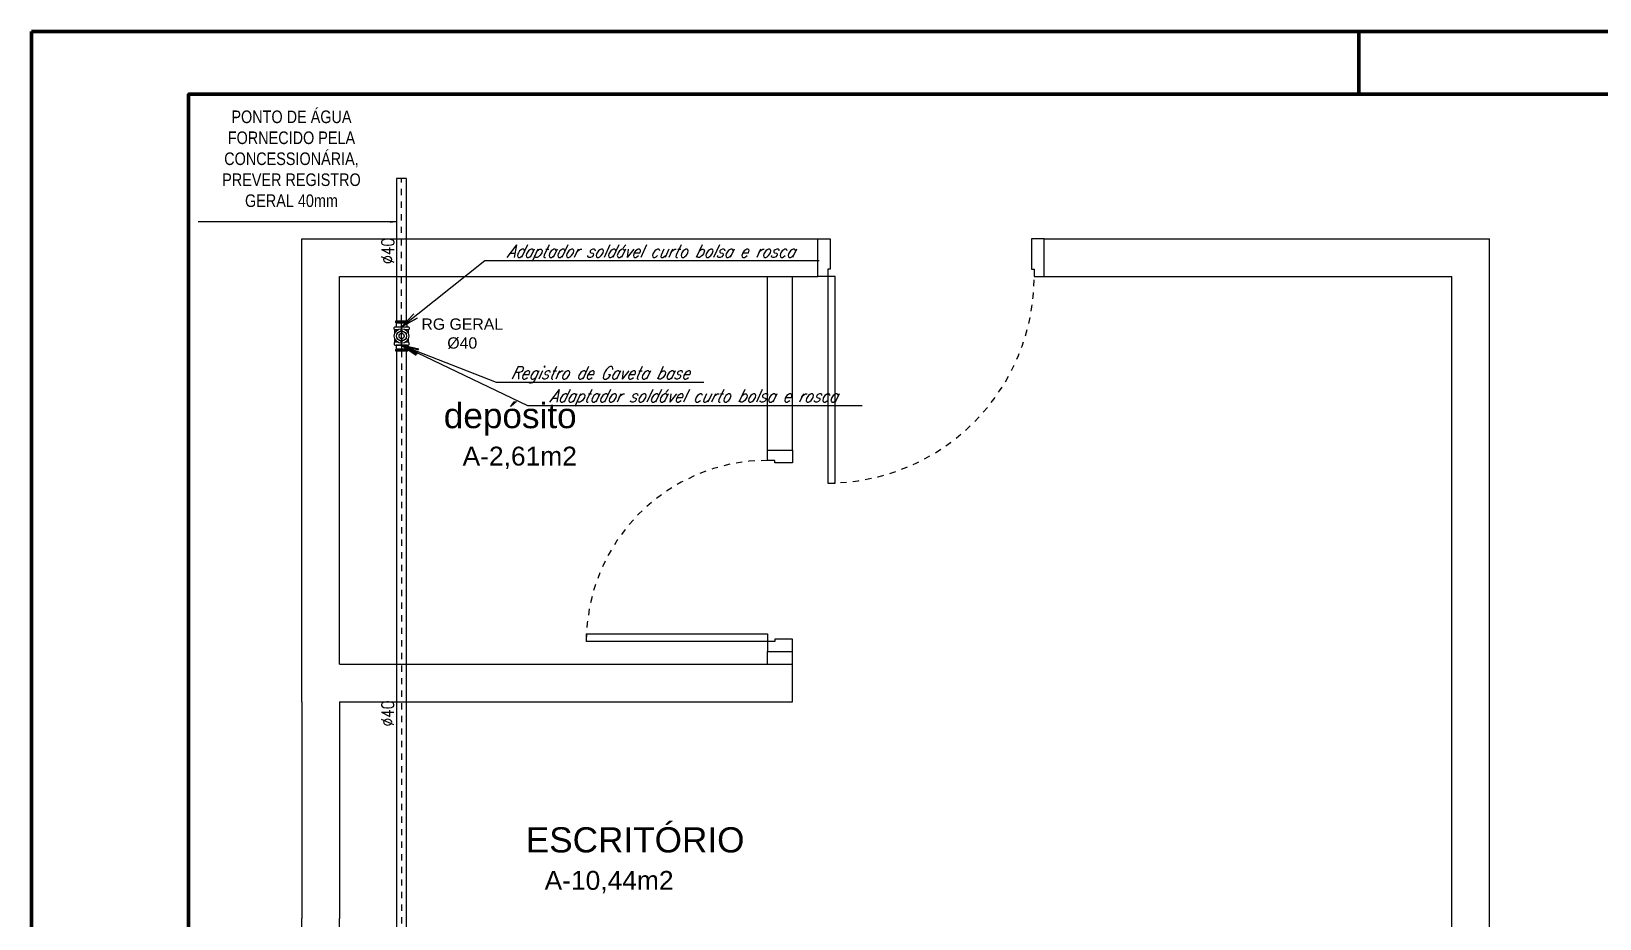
# Model space of a CAD drawing. Extents: x 41.9 to 126, y -21.3 to 38.1.
# Drawn here: x 41.86 to 66.79, y 24.05 to 38.15 of the extents above; entities that cross this region are included whole.
import ezdxf
from ezdxf.enums import TextEntityAlignment as Align

# ---------------------------------------------------------------- set-up
doc = ezdxf.new("R2010")
doc.units = 0
for name, pattern in [('(_DASHED_)', [0.3, 0.2, -0.1]), ('AGUA_FRIA', [1000, 1000, 0]), ('DASHDOT2', [0.5, 0.25, -0.125, 0, -0.125]), ('HIDDEN2', [0.1875, 0.125, -0.0625])]:
    doc.linetypes.add(name, pattern=pattern)
doc.layers.get('0').update_dxf_attribs({"linetype": 'CONTINUOUS'})
for name, color, linetype in [('AIO_ARQUITETURA', 8, 'CONTINUOUS'), ('CONEXAO-PVC_SOLDAVEL_MARROM', 162, 'CONTINUOUS'), ('CONEXAO-REGISTROS_E_VÁLVULAS', 162, 'CONTINUOUS'), ('HID_TEXTO', 7, 'CONTINUOUS'), ('IND_DIAMETRO', 7, 'CONTINUOUS'), ('IND_FLUXO', 3, 'CONTINUOUS'), ('IND_LEGENDA_DESC_LIN', 1, 'CONTINUOUS'), ('IND_LEGENDA_DESC_TXT', 7, 'CONTINUOUS'), ('LINHA_CENTRAL', 5, 'CONTINUOUS'), ('LINHA_EIXO', 8, 'DASHDOT2'), ('LISTAGEM_TEXTO', 7, 'CONTINUOUS'), ('TRACADO_INTERNO_CNX', 7, 'CONTINUOUS'), ('TUBO-PVC_SOLDAVEL_MARROM', 162, 'CONTINUOUS')]:
    doc.layers.add(name, color=color, linetype=linetype)
doc.layers.add('RIOPREN_0.05', color=7, linetype='CONTINUOUS', lineweight=5)
doc.layers.add('RIOPREN_0.70', color=7, linetype='CONTINUOUS', lineweight=70)
doc.styles.add('ARIAL', font='arial.ttf')
doc.styles.add('romans', font='romans.shx')
doc.dimstyles.new('1_25 A.F', dxfattribs={"dimscale": 0, "dimtxt": 0.2, "dimasz": 0.1, "dimexe": 0.05, "dimexo": 0.05, "dimgap": -0.045, "dimtad": 1, "dimlfac": 0.25, "dimzin": 5, "dimdsep": 46, "dimtxsty": 'ARIAL', "dimcen": 0, "dimclrd": 256, "dimclre": 256, "dimclrt": 256, "dimadec": 0, "dimazin": 0, "dimtfac": 1, "dimtmove": 2, "dimatfit": 3, "dimfxl": 0.08, "dimtolj": 1, "dimtzin": 1, "dimlwd": -1, "dimlwe": -1, "dimarcsym": 0})

# ---------------------------------------------------------------- blocks, each defined once
blk = doc.blocks.new('Planta Baixa - R00')
at = {"layer": 'AIO_ARQUITETURA'}
for p, q in [((0, 11.11), (2.05, 11.11)), ((0, 9.27), (0, 11.11)), ((2.05, 10.96), (2.05, 11.11)), ((2.05, 10.96), (2.05, 11.11)), ((2.05, 11.11), (2.1, 11.11)), ((2.1, 11.11), (2.1, 10.99)), ((2.95, 11.11), (2.9, 11.11)), ((2.9, 11.11), (2.9, 10.99)), ((2.95, 11.11), (4.72, 11.11)), ((2.95, 10.96), (2.95, 11.11)), ((2.95, 10.96), (2.95, 11.11)), ((4.72, 0), (4.72, 11.11)), ((2.1, 10.99), (2.09, 10.99)), ((2.09, 10.99), (2.09, 10.96)), ((2.9, 10.99), (2.91, 10.99)), ((2.91, 10.99), (2.91, 10.96)), ((0.15, 10.96), (2.05, 10.96)), ((0.15, 9.42), (0.15, 10.96)), ((1.85, 10.27), (1.85, 10.96)), ((1.95, 10.27), (1.95, 10.96)), ((2.09, 10.96), (2.05, 10.96)), ((2.09, 10.96), (2.09, 10.14)), ((2.12, 10.96), (2.09, 10.96)), ((2.12, 10.14), (2.12, 10.96)), ((2.91, 10.96), (2.95, 10.96)), ((2.95, 10.96), (4.57, 10.96)), ((4.57, 7.41), (4.57, 10.96)), ((1.85, 10.27), (1.95, 10.27)), ((1.85, 10.23), (1.85, 10.27)), ((1.85, 10.27), (1.95, 10.27)), ((1.88, 10.23), (1.85, 10.23)), ((1.88, 10.23), (1.85, 10.23)), ((1.88, 10.22), (1.88, 10.23)), ((1.88, 10.22), (1.88, 10.23)), ((1.95, 10.27), (1.95, 10.22)), ((1.95, 10.22), (1.88, 10.22)), ((2.09, 10.14), (2.12, 10.14)), ((1.13, 9.54), (1.85, 9.54)), ((1.13, 9.54), (1.13, 9.51)), ((1.85, 9.54), (1.85, 9.51)), ((1.85, 9.51), (1.13, 9.51)), ((1.88, 9.51), (1.85, 9.51)), ((1.85, 9.51), (1.85, 9.47)), ((1.88, 9.51), (1.85, 9.51)), ((1.88, 9.52), (1.88, 9.51)), ((1.95, 9.52), (1.88, 9.52)), ((1.88, 9.52), (1.88, 9.51)), ((1.95, 9.47), (1.95, 9.52)), ((0.15, 9.42), (1.95, 9.42)), ((1.85, 9.42), (1.85, 9.47)), ((1.85, 9.47), (1.95, 9.47)), ((1.85, 9.47), (1.95, 9.47)), ((1.95, 9.42), (1.95, 9.47)), ((1.95, 9.27), (1.95, 9.42)), ((0, 9.27), (0, 8.41)), ((0.15, 9.27), (1.95, 9.27)), ((0.15, 9.27), (0.15, 8.41)), ((0, 0), (0, 8.41)), ((0.15, 0.15), (0.15, 8.41))]:
    blk.add_line(p, q, dxfattribs=at)
at = {"layer": 'AIO_ARQUITETURA', "linetype": 'HIDDEN2', "ltscale": 0.02}
for centre, radius, start, end in [((2.09, 10.96), 0.82, 270, 0.07453), ((1.85, 9.51), 0.72, 90, 180)]:
    blk.add_arc(centre, radius, start, end, dxfattribs=at)
at = {"layer": 'AIO_ARQUITETURA', "style": 'ARIAL'}
for s, height, p in [('depósito', 0.1, (0.5638, 10.3579)), ('A-2,61m2', 0.075, (0.6387, 10.2094)), ('ESCRITÓRIO', 0.1, (0.8897, 8.672)), ('A-10,44m2', 0.075, (0.9646, 8.5234))]:
    blk.add_text(s, height=height, dxfattribs=at).set_placement(p)
blk = doc.blocks.new('PRANCHA A1')
at = {"layer": 'RIOPREN_0.70'}
blk.add_line((-63, 59.4), (-63, 58.4), dxfattribs=at)
at = {"layer": 'RIOPREN_0.70', "linetype": 'Continuous'}
for points in [[(-84.1, 59.4), (0, 59.4), (0, 0), (-84.1, 0)], [(-81.6, 1), (-81.6, 58.4), (-1, 58.4), (-1, 1)]]:
    blk.add_lwpolyline(points, close=True, dxfattribs=at)
blk = doc.blocks.new('*U14', base_point=(19.0621, 3.8004))
for p, q in [((19.0647, 3.8305), (19.0621, 3.8279)), ((19.0621, 3.8279), (19.0621, 3.7728)), ((19.0708, 3.8305), (19.0647, 3.8305)), ((19.0734, 3.8279), (19.0708, 3.8305)), ((19.0734, 3.8279), (19.089, 3.8279)), ((19.1071, 3.8279), (19.1227, 3.8279)), ((19.1227, 3.8279), (19.1253, 3.8305)), ((19.1253, 3.8305), (19.1313, 3.8305)), ((19.1313, 3.8305), (19.1339, 3.8279)), ((19.1339, 3.803), (19.1313, 3.8004)), ((19.1339, 3.8279), (19.1339, 3.7728)), ((19.0621, 3.7728), (19.0647, 3.7702)), ((19.0647, 3.7702), (19.0708, 3.7702)), ((19.0708, 3.7702), (19.0734, 3.7728)), ((19.0734, 3.7728), (19.089, 3.7728)), ((19.1071, 3.7728), (19.1227, 3.7728)), ((19.1253, 3.7702), (19.1227, 3.7728)), ((19.1313, 3.7702), (19.1253, 3.7702)), ((19.1339, 3.7728), (19.1313, 3.7702))]:
    blk.add_line(p, q)
for points in [[(19.0784, 3.8042), (19.0762, 3.8004), (19.0784, 3.7965)], [(19.0916, 3.8193), (19.0871, 3.8193), (19.0849, 3.8154)], [(19.1112, 3.8154), (19.109, 3.8193), (19.1045, 3.8193)], [(19.1177, 3.7965), (19.1199, 3.8004), (19.1177, 3.8042)], [(19.0849, 3.7853), (19.0871, 3.7814), (19.0916, 3.7814)], [(19.1045, 3.7814), (19.109, 3.7814), (19.1112, 3.7853)]]:
    blk.add_lwpolyline(points)
for radius in [0.029, 0.02, 0.0102]:
    blk.add_circle((19.098, 3.8004), radius)
at = {"layer": 'LINHA_CENTRAL'}
blk.add_line((19.0581, 3.8004), (19.1379, 3.8004), dxfattribs=at)
at = {"layer": 'TRACADO_INTERNO_CNX'}
for p, q in [((19.0621, 3.803), (19.0647, 3.8004)), ((19.0734, 3.8156), (19.0734, 3.8279)), ((19.1227, 3.8156), (19.1227, 3.8279)), ((19.0647, 3.8004), (19.0621, 3.7977)), ((19.069, 3.8004), (19.0647, 3.8004)), ((19.0647, 3.8004), (19.069, 3.8004)), ((19.0734, 3.7728), (19.0734, 3.7851)), ((19.0879, 3.8015), (19.078, 3.8015)), ((19.0879, 3.7992), (19.078, 3.7992)), ((19.118, 3.8015), (19.1082, 3.8015)), ((19.118, 3.7992), (19.1082, 3.7992)), ((19.1227, 3.7728), (19.1227, 3.7851)), ((19.1313, 3.8004), (19.127, 3.8004)), ((19.127, 3.8004), (19.1313, 3.8004)), ((19.1313, 3.8004), (19.1339, 3.7977))]:
    blk.add_line(p, q, dxfattribs=at)
blk = doc.blocks.new('*U15', base_point=(19.2652, 4.0221))
for p, q in [((19.2659, 4.044), (19.2652, 4.0433)), ((19.2652, 4.0433), (19.2652, 4.0008)), ((19.2652, 4.0008), (19.2659, 4.0001)), ((19.2818, 4.044), (19.2659, 4.044)), ((19.2659, 4.0001), (19.2818, 4.0001)), ((19.2839, 4.0463), (19.2818, 4.044)), ((19.2818, 4.0001), (19.2839, 3.9978)), ((19.2886, 4.0463), (19.2839, 4.0463)), ((19.2839, 3.9978), (19.2886, 3.9978)), ((19.2886, 3.9978), (19.2886, 4.0463))]:
    blk.add_line(p, q)
at = {"layer": 'LINHA_CENTRAL'}
blk.add_line((19.2606, 4.0221), (19.2932, 4.0221), dxfattribs=at)
at = {"layer": 'TRACADO_INTERNO_CNX'}
for p, q in [((19.2818, 4.044), (19.2818, 4.0001)), ((19.2839, 4.0463), (19.2839, 3.9978))]:
    blk.add_line(p, q, dxfattribs=at)
blk = doc.blocks.new('*U16', base_point=(19.2774, 4.0671))
for p, q in [((19.2781, 4.0891), (19.2774, 4.0884)), ((19.2774, 4.0884), (19.2774, 4.0459)), ((19.294, 4.0891), (19.2781, 4.0891)), ((19.2961, 4.0914), (19.294, 4.0891)), ((19.3008, 4.0914), (19.2961, 4.0914)), ((19.3008, 4.0429), (19.3008, 4.0914)), ((19.2774, 4.0459), (19.2781, 4.0452)), ((19.2781, 4.0452), (19.294, 4.0452)), ((19.294, 4.0452), (19.2961, 4.0429)), ((19.2961, 4.0429), (19.3008, 4.0429))]:
    blk.add_line(p, q)
at = {"layer": 'LINHA_CENTRAL'}
blk.add_line((19.2728, 4.0671), (19.3054, 4.0671), dxfattribs=at)
at = {"layer": 'TRACADO_INTERNO_CNX'}
for p, q in [((19.294, 4.0891), (19.294, 4.0452)), ((19.2961, 4.0914), (19.2961, 4.0429))]:
    blk.add_line(p, q, dxfattribs=at)

msp = doc.modelspace()

# ---------------------------------------------------------------- linework, layer by layer
at = {"layer": 'IND_FLUXO'}
for points in [[(47.744, 35.178, 0, 0, 0), (47.744, 34.528, 0.2, 0, 0), (47.744, 34.178, 0, 0, 0)], [(47.743, 27.826, 0, 0, 0), (47.743, 27.176, 0.2, 0, 0), (47.743, 26.826, 0, 0, 0)]]:
    msp.add_lwpolyline(points, format="xyseb", dxfattribs=at)
at = {"layer": 'IND_LEGENDA_DESC_LIN', "elevation": 0}
for points in [[(47.936, 33.659), (47.744, 33.452), (47.989, 33.593), (47.744, 33.452), (49.068, 34.506), (54.384, 34.506)], [(48.02, 33.101), (47.744, 33.164), (47.989, 33.023), (47.744, 33.164), (49.25, 32.572), (52.549, 32.572)], [(48.014, 33.081), (47.744, 33.164), (47.978, 33.005), (47.744, 33.164), (49.747, 32.205), (55.063, 32.205)]]:
    msp.add_lwpolyline(points, dxfattribs=at)
at = {"layer": 'LINHA_EIXO', "linetype": '(_DASHED_)', "ltscale": 0.5}
for p, q in [((47.744, 33.545, 0), (47.744, 35.812, 0)), ((47.744, 33.071, 0), (47.743, 20.741))]:
    msp.add_line(p, q, dxfattribs=at)
at = {"layer": 'TUBO-PVC_SOLDAVEL_MARROM', "linetype": 'AGUA_FRIA', "elevation": 0}
msp.add_lwpolyline([(47.744, 33.545), (47.824, 33.545), (47.824, 35.812), (47.744, 35.812), (47.664, 35.812), (47.664, 33.545)], close=True, dxfattribs=at)
at = {"layer": 'TUBO-PVC_SOLDAVEL_MARROM', "linetype": 'AGUA_FRIA'}
msp.add_lwpolyline([(47.743, 21.581), (47.823, 21.581), (47.824, 33.071), (47.744, 33.071), (47.664, 33.071), (47.663, 21.581)], close=True, dxfattribs=at)

# ---------------------------------------------------------------- block references
msp.add_blockref('PRANCHA A1', (125.959, -21.25))
at = {"color": 10, "xscale": 4, "yscale": 4, "zscale": 4}
msp.add_blockref('Planta Baixa - R00', (46.159, -9.589), dxfattribs=at)
at = {"layer": 'CONEXAO-PVC_SOLDAVEL_MARROM', "xscale": 4, "yscale": 4, "zscale": 4}
for name, p, rotation in [('*U16', (47.744, 33.452, 0), 90), ('*U15', (47.744, 33.164, 0), 270)]:
    msp.add_blockref(name, p, dxfattribs=dict(at, rotation=rotation))
at = {"layer": 'CONEXAO-REGISTROS_E_VÁLVULAS', "xscale": 4, "yscale": 4, "zscale": 4, "rotation": 90}
msp.add_blockref('*U14', (47.744, 33.164, 0), dxfattribs=at)

# ---------------------------------------------------------------- texts
at = {"layer": 'HID_TEXTO', "ltscale": 0.1, "insert": (46.436, 33.1), "char_height": 0.18, "width": 4.54514, "attachment_point": 7, "style": 'ARIAL'}
msp.add_mtext('\\pxqc;RG GERAL\\P%%C40', dxfattribs=at)
at = {"layer": 'IND_DIAMETRO', "style": 'romans', "width": 0.8}
for rotation, p in [(90, (47.624, 34.454)), (89.9958, (47.623, 27.101))]:
    msp.add_text('%%C40', height=0.2, rotation=rotation, dxfattribs=at).set_placement(p)
at = {"layer": 'IND_LEGENDA_DESC_TXT', "style": 'romans', "oblique": 25, "width": 0.85}
for s, p in [('Adaptador soldável curto bolsa e rosca', (51.699, 34.556)), ('Registro de Gaveta base', (50.893, 32.622)), ('Adaptador soldável curto bolsa e rosca', (52.378, 32.255))]:
    msp.add_text(s, height=0.2, dxfattribs=at).set_placement(p, align=Align.CENTER)
at = {"layer": 'RIOPREN_0.05', "insert": (42.651, 36.892), "char_height": 0.2, "width": 6.68459, "attachment_point": 1, "rotation": 359.9999, "style": 'ARIAL'}
msp.add_mtext('\\A1;\\pxsm1,qc;{\\fArial Narrow|b0|i0|c0|p34;PONTO DE ÁGUA\\PFORNECIDO PELA\\PCONCESSIONÁRIA,\\PPREVER REGISTRO\\PGERAL 40mm}', dxfattribs=at)

# ---------------------------------------------------------------- leaders
at = {"layer": 'LISTAGEM_TEXTO'}
msp.add_leader([(47.664, 35.121, 0), (44.508, 35.121, 0)], dimstyle='1_25 A.F', override={"dimscale": 1, "dimgap": 0.045, "dimtad": 0}, dxfattribs=at)

doc.saveas('drawing.dxf')
